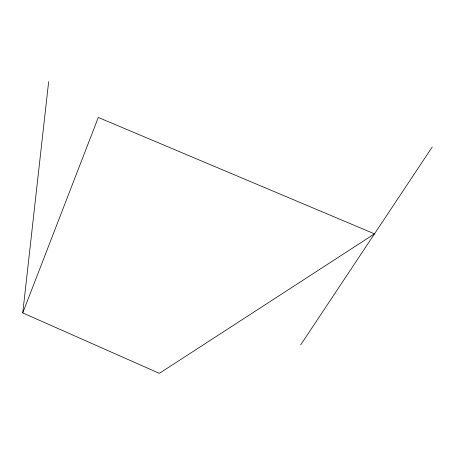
<?xml version="1.0" encoding="UTF-8"?>
<svg xmlns="http://www.w3.org/2000/svg" width="455" height="455" viewBox="0 0 455 455"><rect width="100%" height="100%" fill="white"/><g stroke="black" fill="none" stroke-linecap="round" stroke-linejoin="round"><path stroke-width="0.68" d="M22.75 312.926L98.291 117.458L374.488 233.859L159.358 373.362L22.75 312.926L48.651 81.638M300.692 344.856L432.25 146.971"/></g></svg>
